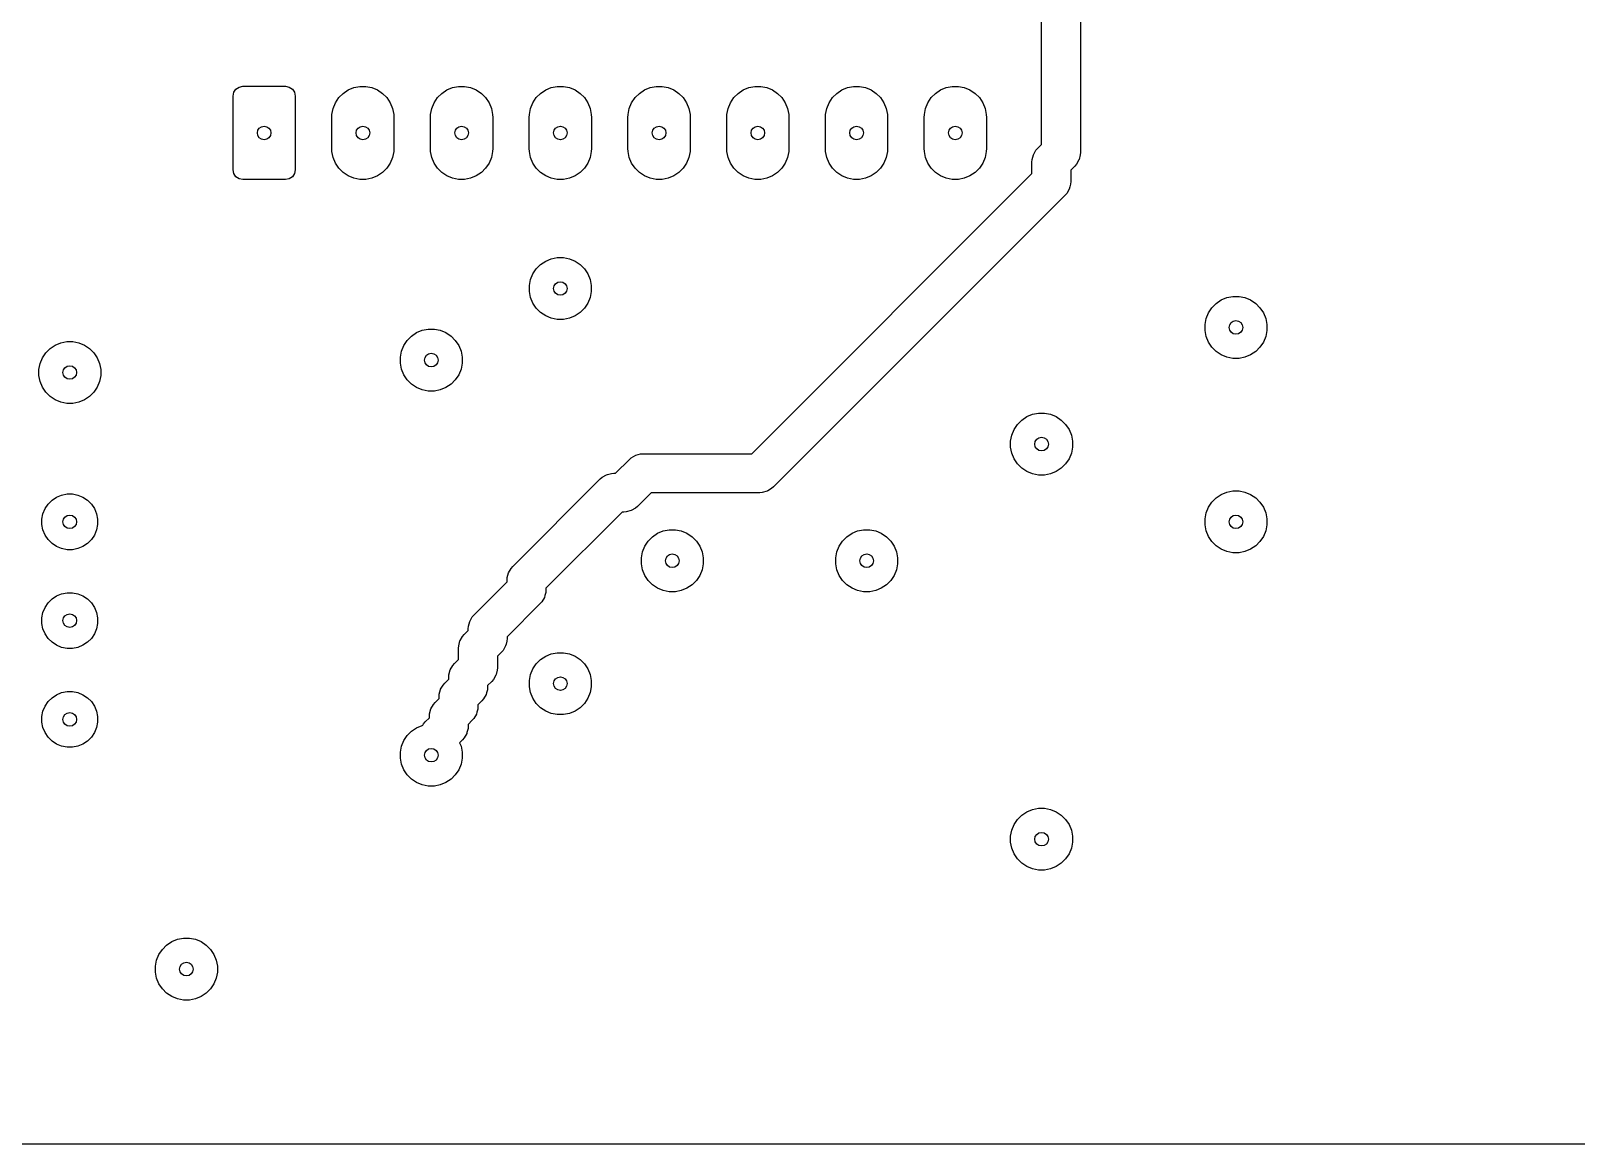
# Model space of a CAD drawing. Header units: millimetres. Extents: x 20 to 168, y -138 to -20.
# Drawn here: x 54 to 93.75, y -138 to -109.38 of the extents above; entities that cross this region are included whole.
import ezdxf

# ---------------------------------------------------------------- set-up
doc = ezdxf.new("R2010")
doc.units = ezdxf.units.MM
doc.layers.add('Edge.Cuts', color=40, linetype='CONTINUOUS', true_color=0xfabd2f)
doc.layers.add('F.Cu', color=52, linetype='CONTINUOUS', true_color=0xb8bb26)

msp = doc.modelspace()

# ---------------------------------------------------------------- linework, layer by layer
at = {"layer": 'Edge.Cuts', "linetype": 'CONTINUOUS'}
msp.add_line((168, -138), (20, -138), dxfattribs=at)
at = {"layer": 'Edge.Cuts'}
for centre in [(60, -112), (62.54, -112), (65.08, -112), (67.62, -112), (70.16, -112), (72.7, -112), (75.24, -112), (77.78, -112), (67.62, -116), (85, -117), (55, -118.16), (64.3, -117.84), (80, -120), (55, -122), (85, -122), (70.5, -123), (75.5, -123), (55, -124.54), (67.62, -126.16), (55, -127.08), (64.3, -128), (80, -130.16), (58, -133.5)]:
    msp.add_circle(centre, 0.175, dxfattribs=at)
at = {"layer": 'F.Cu', "linetype": 'CONTINUOUS'}
for p, q in [((80, -112.292893), (80, -103.957106)), ((81, -103.75), (81, -112.5)), ((59.21903, -110.954329), (59.273223, -110.873223)), ((59.273223, -110.873223), (59.354329, -110.81903)), ((59.354329, -110.81903), (59.45, -110.8)), ((59.45, -110.8), (60.55, -110.8)), ((60.55, -110.8), (60.645671, -110.81903)), ((60.645671, -110.81903), (60.726777, -110.873223)), ((60.726777, -110.873223), (60.78097, -110.954329)), ((62.032485, -110.981592), (62.162883, -110.894463)), ((62.162883, -110.894463), (62.307772, -110.834448)), ((62.307772, -110.834448), (62.461586, -110.803852)), ((62.461586, -110.803852), (62.618414, -110.803852)), ((62.618414, -110.803852), (62.772228, -110.834448)), ((62.772228, -110.834448), (62.917117, -110.894463)), ((62.917117, -110.894463), (63.047515, -110.981592)), ((64.572485, -110.981592), (64.702883, -110.894463)), ((64.702883, -110.894463), (64.847772, -110.834448)), ((64.847772, -110.834448), (65.001586, -110.803852)), ((65.001586, -110.803852), (65.158414, -110.803852)), ((65.158414, -110.803852), (65.312228, -110.834448)), ((65.312228, -110.834448), (65.457117, -110.894463)), ((65.457117, -110.894463), (65.587515, -110.981592)), ((67.112485, -110.981592), (67.242883, -110.894463)), ((67.242883, -110.894463), (67.387772, -110.834448)), ((67.387772, -110.834448), (67.541586, -110.803852)), ((67.541586, -110.803852), (67.698414, -110.803852)), ((67.698414, -110.803852), (67.852228, -110.834448)), ((67.852228, -110.834448), (67.997117, -110.894463)), ((67.997117, -110.894463), (68.127515, -110.981592)), ((69.652485, -110.981592), (69.782883, -110.894463)), ((69.782883, -110.894463), (69.927772, -110.834448)), ((69.927772, -110.834448), (70.081586, -110.803852)), ((70.081586, -110.803852), (70.238414, -110.803852)), ((70.238414, -110.803852), (70.392228, -110.834448)), ((70.392228, -110.834448), (70.537117, -110.894463)), ((70.537117, -110.894463), (70.667515, -110.981592)), ((72.192485, -110.981592), (72.322883, -110.894463)), ((72.322883, -110.894463), (72.467772, -110.834448)), ((72.467772, -110.834448), (72.621586, -110.803852)), ((72.621586, -110.803852), (72.778414, -110.803852)), ((72.778414, -110.803852), (72.932228, -110.834448)), ((72.932228, -110.834448), (73.077117, -110.894463)), ((73.077117, -110.894463), (73.207515, -110.981592)), ((74.732485, -110.981592), (74.862883, -110.894463)), ((74.862883, -110.894463), (75.007772, -110.834448)), ((75.007772, -110.834448), (75.161586, -110.803852)), ((75.161586, -110.803852), (75.318414, -110.803852)), ((75.318414, -110.803852), (75.472228, -110.834448)), ((75.472228, -110.834448), (75.617117, -110.894463)), ((75.617117, -110.894463), (75.747515, -110.981592)), ((77.272485, -110.981592), (77.402883, -110.894463)), ((77.402883, -110.894463), (77.547772, -110.834448)), ((77.547772, -110.834448), (77.701586, -110.803852)), ((77.701586, -110.803852), (77.858414, -110.803852)), ((77.858414, -110.803852), (78.012228, -110.834448)), ((78.012228, -110.834448), (78.157117, -110.894463)), ((78.157117, -110.894463), (78.287515, -110.981592)), ((59.2, -111.05), (59.21903, -110.954329)), ((59.2, -112.95), (59.2, -111.05)), ((60.78097, -110.954329), (60.8, -111.05)), ((60.8, -111.05), (60.8, -112.95)), ((61.774448, -111.367772), (61.834463, -111.222883)), ((61.834463, -111.222883), (61.921592, -111.092485)), ((61.921592, -111.092485), (62.032485, -110.981592)), ((63.047515, -110.981592), (63.158408, -111.092485)), ((63.158408, -111.092485), (63.245537, -111.222883)), ((63.245537, -111.222883), (63.305552, -111.367772)), ((64.314448, -111.367772), (64.374463, -111.222883)), ((64.374463, -111.222883), (64.461592, -111.092485)), ((64.461592, -111.092485), (64.572485, -110.981592)), ((65.587515, -110.981592), (65.698408, -111.092485)), ((65.698408, -111.092485), (65.785537, -111.222883)), ((65.785537, -111.222883), (65.845552, -111.367772)), ((66.854448, -111.367772), (66.914463, -111.222883)), ((66.914463, -111.222883), (67.001592, -111.092485)), ((67.001592, -111.092485), (67.112485, -110.981592)), ((68.127515, -110.981592), (68.238408, -111.092485)), ((68.238408, -111.092485), (68.325537, -111.222883)), ((68.325537, -111.222883), (68.385552, -111.367772)), ((69.394448, -111.367772), (69.454463, -111.222883)), ((69.454463, -111.222883), (69.541592, -111.092485)), ((69.541592, -111.092485), (69.652485, -110.981592)), ((70.667515, -110.981592), (70.778408, -111.092485)), ((70.778408, -111.092485), (70.865537, -111.222883)), ((70.865537, -111.222883), (70.925552, -111.367772)), ((71.934448, -111.367772), (71.994463, -111.222883)), ((71.994463, -111.222883), (72.081592, -111.092485)), ((72.081592, -111.092485), (72.192485, -110.981592)), ((73.207515, -110.981592), (73.318408, -111.092485)), ((73.318408, -111.092485), (73.405537, -111.222883)), ((73.405537, -111.222883), (73.465552, -111.367772)), ((74.474448, -111.367772), (74.534463, -111.222883)), ((74.534463, -111.222883), (74.621592, -111.092485)), ((74.621592, -111.092485), (74.732485, -110.981592)), ((75.747515, -110.981592), (75.858408, -111.092485)), ((75.858408, -111.092485), (75.945537, -111.222883)), ((75.945537, -111.222883), (76.005552, -111.367772)), ((77.014448, -111.367772), (77.074463, -111.222883)), ((77.074463, -111.222883), (77.161592, -111.092485)), ((77.161592, -111.092485), (77.272485, -110.981592)), ((78.287515, -110.981592), (78.398408, -111.092485)), ((78.398408, -111.092485), (78.485537, -111.222883)), ((78.485537, -111.222883), (78.545552, -111.367772)), ((61.74, -111.6), (61.743852, -111.521586)), ((61.74, -112.4), (61.74, -111.6)), ((61.743852, -111.521586), (61.774448, -111.367772)), ((63.305552, -111.367772), (63.336148, -111.521586)), ((63.336148, -111.521586), (63.34, -111.6)), ((63.34, -111.6), (63.34, -112.4)), ((64.28, -111.6), (64.283852, -111.521586)), ((64.28, -112.4), (64.28, -111.6)), ((64.283852, -111.521586), (64.314448, -111.367772)), ((65.845552, -111.367772), (65.876148, -111.521586)), ((65.876148, -111.521586), (65.88, -111.6)), ((65.88, -111.6), (65.88, -112.4)), ((66.82, -111.6), (66.823852, -111.521586)), ((66.82, -112.4), (66.82, -111.6)), ((66.823852, -111.521586), (66.854448, -111.367772)), ((68.385552, -111.367772), (68.416148, -111.521586)), ((68.416148, -111.521586), (68.42, -111.6)), ((68.42, -111.6), (68.42, -112.4)), ((69.36, -111.6), (69.363852, -111.521586)), ((69.36, -112.4), (69.36, -111.6)), ((69.363852, -111.521586), (69.394448, -111.367772)), ((70.925552, -111.367772), (70.956148, -111.521586)), ((70.956148, -111.521586), (70.96, -111.6)), ((70.96, -111.6), (70.96, -112.4)), ((71.9, -111.6), (71.903852, -111.521586)), ((71.9, -112.4), (71.9, -111.6)), ((71.903852, -111.521586), (71.934448, -111.367772)), ((73.465552, -111.367772), (73.496148, -111.521586)), ((73.496148, -111.521586), (73.5, -111.6)), ((73.5, -111.6), (73.5, -112.4)), ((74.44, -111.6), (74.443852, -111.521586)), ((74.44, -112.4), (74.44, -111.6)), ((74.443852, -111.521586), (74.474448, -111.367772)), ((76.005552, -111.367772), (76.036148, -111.521586)), ((76.036148, -111.521586), (76.04, -111.6)), ((76.04, -111.6), (76.04, -112.4)), ((76.98, -111.6), (76.983852, -111.521586)), ((76.98, -112.4), (76.98, -111.6)), ((76.983852, -111.521586), (77.014448, -111.367772)), ((78.545552, -111.367772), (78.576148, -111.521586)), ((78.576148, -111.521586), (78.58, -111.6)), ((78.58, -111.6), (78.58, -112.4)), ((61.743852, -112.478414), (61.74, -112.4)), ((61.774448, -112.632228), (61.743852, -112.478414)), ((63.336148, -112.478414), (63.305552, -112.632228)), ((63.34, -112.4), (63.336148, -112.478414)), ((64.283852, -112.478414), (64.28, -112.4)), ((64.314448, -112.632228), (64.283852, -112.478414)), ((65.876148, -112.478414), (65.845552, -112.632228)), ((65.88, -112.4), (65.876148, -112.478414)), ((66.823852, -112.478414), (66.82, -112.4)), ((66.854448, -112.632228), (66.823852, -112.478414)), ((68.416148, -112.478414), (68.385552, -112.632228)), ((68.42, -112.4), (68.416148, -112.478414)), ((69.363852, -112.478414), (69.36, -112.4)), ((69.394448, -112.632228), (69.363852, -112.478414)), ((70.956148, -112.478414), (70.925552, -112.632228)), ((70.96, -112.4), (70.956148, -112.478414)), ((71.903852, -112.478414), (71.9, -112.4)), ((71.934448, -112.632228), (71.903852, -112.478414)), ((73.496148, -112.478414), (73.465552, -112.632228)), ((73.5, -112.4), (73.496148, -112.478414)), ((74.443852, -112.478414), (74.44, -112.4)), ((74.474448, -112.632228), (74.443852, -112.478414)), ((76.036148, -112.478414), (76.005552, -112.632228)), ((76.04, -112.4), (76.036148, -112.478414)), ((76.983852, -112.478414), (76.98, -112.4)), ((77.014448, -112.632228), (76.983852, -112.478414)), ((78.576148, -112.478414), (78.545552, -112.632228)), ((78.58, -112.4), (78.576148, -112.478414)), ((79.78806, -112.558658), (79.853323, -112.445619)), ((79.853323, -112.445619), (79.853338, -112.445603)), ((79.853338, -112.445603), (79.896447, -112.396447)), ((79.896447, -112.396447), (80, -112.292893)), ((61.834463, -112.777117), (61.774448, -112.632228)), ((61.921592, -112.907515), (61.834463, -112.777117)), ((63.245537, -112.777117), (63.158408, -112.907515)), ((63.305552, -112.632228), (63.245537, -112.777117)), ((64.374463, -112.777117), (64.314448, -112.632228)), ((64.461592, -112.907515), (64.374463, -112.777117)), ((65.785537, -112.777117), (65.698408, -112.907515)), ((65.845552, -112.632228), (65.785537, -112.777117)), ((66.914463, -112.777117), (66.854448, -112.632228)), ((67.001592, -112.907515), (66.914463, -112.777117)), ((68.325537, -112.777117), (68.238408, -112.907515)), ((68.385552, -112.632228), (68.325537, -112.777117)), ((69.454463, -112.777117), (69.394448, -112.632228)), ((69.541592, -112.907515), (69.454463, -112.777117)), ((70.865537, -112.777117), (70.778408, -112.907515)), ((70.925552, -112.632228), (70.865537, -112.777117)), ((71.994463, -112.777117), (71.934448, -112.632228)), ((72.081592, -112.907515), (71.994463, -112.777117)), ((73.405537, -112.777117), (73.318408, -112.907515)), ((73.465552, -112.632228), (73.405537, -112.777117)), ((74.534463, -112.777117), (74.474448, -112.632228)), ((74.621592, -112.907515), (74.534463, -112.777117)), ((75.945537, -112.777117), (75.858408, -112.907515)), ((76.005552, -112.632228), (75.945537, -112.777117)), ((77.074463, -112.777117), (77.014448, -112.632228)), ((77.161592, -112.907515), (77.074463, -112.777117)), ((78.485537, -112.777117), (78.398408, -112.907515)), ((78.545552, -112.632228), (78.485537, -112.777117)), ((79.75, -112.75), (79.754277, -112.684752)), ((79.75, -113.042893), (79.75, -112.75)), ((79.754277, -112.684737), (79.78806, -112.558658)), ((79.754277, -112.684752), (79.754277, -112.684737)), ((80.853553, -112.853554), (80.75, -112.957106)), ((80.896668, -112.804389), (80.853553, -112.853554)), ((80.896677, -112.804381), (80.896668, -112.804389)), ((80.96194, -112.691342), (80.896677, -112.804381)), ((80.96371, -112.684737), (80.96194, -112.691342)), ((80.995723, -112.565263), (80.96371, -112.684737)), ((81, -112.5), (80.995723, -112.565247)), ((80.995723, -112.565247), (80.995723, -112.565263)), ((59.21903, -113.045671), (59.2, -112.95)), ((59.273223, -113.126777), (59.21903, -113.045671)), ((59.354329, -113.18097), (59.273223, -113.126777)), ((59.45, -113.2), (59.354329, -113.18097)), ((60.55, -113.2), (59.45, -113.2)), ((60.645671, -113.18097), (60.55, -113.2)), ((60.726777, -113.126777), (60.645671, -113.18097)), ((60.78097, -113.045671), (60.726777, -113.126777)), ((60.8, -112.95), (60.78097, -113.045671)), ((62.032485, -113.018408), (61.921592, -112.907515)), ((62.162883, -113.105537), (62.032485, -113.018408)), ((62.307772, -113.165552), (62.162883, -113.105537)), ((62.461586, -113.196148), (62.307772, -113.165552)), ((62.618414, -113.196148), (62.461586, -113.196148)), ((62.772228, -113.165552), (62.618414, -113.196148)), ((62.917117, -113.105537), (62.772228, -113.165552)), ((63.047515, -113.018408), (62.917117, -113.105537)), ((63.158408, -112.907515), (63.047515, -113.018408)), ((64.572485, -113.018408), (64.461592, -112.907515)), ((64.702883, -113.105537), (64.572485, -113.018408)), ((64.847772, -113.165552), (64.702883, -113.105537)), ((65.001586, -113.196148), (64.847772, -113.165552)), ((65.158414, -113.196148), (65.001586, -113.196148)), ((65.312228, -113.165552), (65.158414, -113.196148)), ((65.457117, -113.105537), (65.312228, -113.165552)), ((65.587515, -113.018408), (65.457117, -113.105537)), ((65.698408, -112.907515), (65.587515, -113.018408)), ((67.112485, -113.018408), (67.001592, -112.907515)), ((67.242883, -113.105537), (67.112485, -113.018408)), ((67.387772, -113.165552), (67.242883, -113.105537)), ((67.541586, -113.196148), (67.387772, -113.165552)), ((67.698414, -113.196148), (67.541586, -113.196148)), ((67.852228, -113.165552), (67.698414, -113.196148)), ((67.997117, -113.105537), (67.852228, -113.165552)), ((68.127515, -113.018408), (67.997117, -113.105537)), ((68.238408, -112.907515), (68.127515, -113.018408)), ((69.652485, -113.018408), (69.541592, -112.907515)), ((69.782883, -113.105537), (69.652485, -113.018408)), ((69.927772, -113.165552), (69.782883, -113.105537)), ((70.081586, -113.196148), (69.927772, -113.165552)), ((70.238414, -113.196148), (70.081586, -113.196148)), ((70.392228, -113.165552), (70.238414, -113.196148)), ((70.537117, -113.105537), (70.392228, -113.165552)), ((70.667515, -113.018408), (70.537117, -113.105537)), ((70.778408, -112.907515), (70.667515, -113.018408)), ((72.192485, -113.018408), (72.081592, -112.907515)), ((72.322883, -113.105537), (72.192485, -113.018408)), ((72.467772, -113.165552), (72.322883, -113.105537)), ((72.621586, -113.196148), (72.467772, -113.165552)), ((72.542894, -120.25), (79.75, -113.042893)), ((72.778414, -113.196148), (72.621586, -113.196148)), ((72.932228, -113.165552), (72.778414, -113.196148)), ((73.077117, -113.105537), (72.932228, -113.165552)), ((73.207515, -113.018408), (73.077117, -113.105537)), ((73.318408, -112.907515), (73.207515, -113.018408)), ((74.732485, -113.018408), (74.621592, -112.907515)), ((74.862883, -113.105537), (74.732485, -113.018408)), ((75.007772, -113.165552), (74.862883, -113.105537)), ((75.161586, -113.196148), (75.007772, -113.165552)), ((75.318414, -113.196148), (75.161586, -113.196148)), ((75.472228, -113.165552), (75.318414, -113.196148)), ((75.617117, -113.105537), (75.472228, -113.165552)), ((75.747515, -113.018408), (75.617117, -113.105537)), ((75.858408, -112.907515), (75.747515, -113.018408)), ((77.272485, -113.018408), (77.161592, -112.907515)), ((77.402883, -113.105537), (77.272485, -113.018408)), ((77.547772, -113.165552), (77.402883, -113.105537)), ((77.701586, -113.196148), (77.547772, -113.165552)), ((77.858414, -113.196148), (77.701586, -113.196148)), ((78.012228, -113.165552), (77.858414, -113.196148)), ((78.157117, -113.105537), (78.012228, -113.165552)), ((78.287515, -113.018408), (78.157117, -113.105537)), ((78.398408, -112.907515), (78.287515, -113.018408)), ((80.75, -113.25), (80.745723, -113.315247)), ((80.75, -112.957106), (80.75, -113.25)), ((80.603554, -113.603553), (73.103553, -121.103553)), ((80.646661, -113.554396), (80.603554, -113.603553)), ((80.646677, -113.554381), (80.646661, -113.554396)), ((80.71194, -113.441342), (80.646677, -113.554381)), ((80.72795, -113.381592), (80.71194, -113.441342)), ((80.745723, -113.315263), (80.72795, -113.381592)), ((80.745723, -113.315247), (80.745723, -113.315263)), ((67.242883, -115.294463), (67.387772, -115.234448)), ((67.387772, -115.234448), (67.541586, -115.203852)), ((67.541586, -115.203852), (67.698414, -115.203852)), ((67.698414, -115.203852), (67.852228, -115.234448)), ((67.852228, -115.234448), (67.997117, -115.294463)), ((66.854448, -115.767772), (66.914463, -115.622883)), ((66.914463, -115.622883), (67.001592, -115.492485)), ((67.001592, -115.492485), (67.112485, -115.381592)), ((67.112485, -115.381592), (67.242883, -115.294463)), ((67.997117, -115.294463), (68.127515, -115.381592)), ((68.127515, -115.381592), (68.238408, -115.492485)), ((68.238408, -115.492485), (68.325537, -115.622883)), ((68.325537, -115.622883), (68.385552, -115.767772)), ((66.823852, -115.921586), (66.854448, -115.767772)), ((66.823852, -116.078414), (66.823852, -115.921586)), ((68.385552, -115.767772), (68.416148, -115.921586)), ((68.416148, -115.921586), (68.416148, -116.078414)), ((66.854448, -116.232228), (66.823852, -116.078414)), ((66.914463, -116.377117), (66.854448, -116.232228)), ((67.001592, -116.507515), (66.914463, -116.377117)), ((68.325537, -116.377117), (68.238408, -116.507515)), ((68.385552, -116.232228), (68.325537, -116.377117)), ((68.416148, -116.078414), (68.385552, -116.232228)), ((84.381592, -116.492485), (84.492485, -116.381592)), ((84.492485, -116.381592), (84.622883, -116.294463)), ((84.622883, -116.294463), (84.767772, -116.234448)), ((84.767772, -116.234448), (84.921586, -116.203852)), ((84.921586, -116.203852), (85.078414, -116.203852)), ((85.078414, -116.203852), (85.232228, -116.234448)), ((85.232228, -116.234448), (85.377117, -116.294463)), ((85.377117, -116.294463), (85.507515, -116.381592)), ((85.507515, -116.381592), (85.618408, -116.492485)), ((67.112485, -116.618408), (67.001592, -116.507515)), ((67.242883, -116.705537), (67.112485, -116.618408)), ((67.387772, -116.765552), (67.242883, -116.705537)), ((67.541586, -116.796148), (67.387772, -116.765552)), ((67.698414, -116.796148), (67.541586, -116.796148)), ((67.852228, -116.765552), (67.698414, -116.796148)), ((67.997117, -116.705537), (67.852228, -116.765552)), ((68.127515, -116.618408), (67.997117, -116.705537)), ((68.238408, -116.507515), (68.127515, -116.618408)), ((84.203852, -116.921586), (84.234448, -116.767772)), ((84.234448, -116.767772), (84.294463, -116.622883)), ((84.294463, -116.622883), (84.381592, -116.492485)), ((85.618408, -116.492485), (85.705537, -116.622883)), ((85.705537, -116.622883), (85.765552, -116.767772)), ((85.765552, -116.767772), (85.796148, -116.921586)), ((63.681592, -117.332485), (63.792485, -117.221592)), ((63.792485, -117.221592), (63.922883, -117.134463)), ((63.922883, -117.134463), (64.067772, -117.074448)), ((64.067772, -117.074448), (64.221586, -117.043852)), ((64.221586, -117.043852), (64.378414, -117.043852)), ((64.378414, -117.043852), (64.532228, -117.074448)), ((64.532228, -117.074448), (64.677117, -117.134463)), ((64.677117, -117.134463), (64.807515, -117.221592)), ((64.807515, -117.221592), (64.918408, -117.332485)), ((84.203852, -117.078414), (84.203852, -116.921586)), ((84.234448, -117.232228), (84.203852, -117.078414)), ((84.294463, -117.377117), (84.234448, -117.232228)), ((85.765552, -117.232228), (85.705537, -117.377117)), ((85.796148, -117.078414), (85.765552, -117.232228)), ((85.796148, -116.921586), (85.796148, -117.078414)), ((54.294463, -117.782883), (54.381592, -117.652485)), ((54.381592, -117.652485), (54.492485, -117.541592)), ((54.492485, -117.541592), (54.622883, -117.454463)), ((54.622883, -117.454463), (54.767772, -117.394448)), ((54.767772, -117.394448), (54.921586, -117.363852)), ((54.921586, -117.363852), (55.078414, -117.363852)), ((55.078414, -117.363852), (55.232228, -117.394448)), ((55.232228, -117.394448), (55.377117, -117.454463)), ((55.377117, -117.454463), (55.507515, -117.541592)), ((55.507515, -117.541592), (55.618408, -117.652485)), ((55.618408, -117.652485), (55.705537, -117.782883)), ((63.503852, -117.761586), (63.534448, -117.607772)), ((63.534448, -117.607772), (63.594463, -117.462883)), ((63.594463, -117.462883), (63.681592, -117.332485)), ((64.918408, -117.332485), (65.005537, -117.462883)), ((65.005537, -117.462883), (65.065552, -117.607772)), ((65.065552, -117.607772), (65.096148, -117.761586)), ((84.381592, -117.507515), (84.294463, -117.377117)), ((84.492485, -117.618408), (84.381592, -117.507515)), ((84.622883, -117.705537), (84.492485, -117.618408)), ((85.507515, -117.618408), (85.377117, -117.705537)), ((85.618408, -117.507515), (85.507515, -117.618408)), ((85.705537, -117.377117), (85.618408, -117.507515)), ((54.203852, -118.081586), (54.234448, -117.927772)), ((54.234448, -117.927772), (54.294463, -117.782883)), ((55.705537, -117.782883), (55.765552, -117.927772)), ((55.765552, -117.927772), (55.796148, -118.081586)), ((63.503852, -117.918414), (63.503852, -117.761586)), ((63.534448, -118.072228), (63.503852, -117.918414)), ((65.096148, -117.918414), (65.065552, -118.072228)), ((65.096148, -117.761586), (65.096148, -117.918414)), ((84.767772, -117.765552), (84.622883, -117.705537)), ((84.921586, -117.796148), (84.767772, -117.765552)), ((85.078414, -117.796148), (84.921586, -117.796148)), ((85.232228, -117.765552), (85.078414, -117.796148)), ((85.377117, -117.705537), (85.232228, -117.765552)), ((54.203852, -118.238414), (54.203852, -118.081586)), ((54.234448, -118.392228), (54.203852, -118.238414)), ((54.294463, -118.537117), (54.234448, -118.392228)), ((55.765552, -118.392228), (55.705537, -118.537117)), ((55.796148, -118.238414), (55.765552, -118.392228)), ((55.796148, -118.081586), (55.796148, -118.238414)), ((63.594463, -118.217117), (63.534448, -118.072228)), ((63.681592, -118.347515), (63.594463, -118.217117)), ((63.792485, -118.458408), (63.681592, -118.347515)), ((64.918408, -118.347515), (64.807515, -118.458408)), ((65.005537, -118.217117), (64.918408, -118.347515)), ((65.065552, -118.072228), (65.005537, -118.217117)), ((54.381592, -118.667515), (54.294463, -118.537117)), ((54.492485, -118.778408), (54.381592, -118.667515)), ((54.622883, -118.865537), (54.492485, -118.778408)), ((55.507515, -118.778408), (55.377117, -118.865537)), ((55.618408, -118.667515), (55.507515, -118.778408)), ((55.705537, -118.537117), (55.618408, -118.667515)), ((63.922883, -118.545537), (63.792485, -118.458408)), ((64.067772, -118.605552), (63.922883, -118.545537)), ((64.221586, -118.636148), (64.067772, -118.605552)), ((64.378414, -118.636148), (64.221586, -118.636148)), ((64.532228, -118.605552), (64.378414, -118.636148)), ((64.677117, -118.545537), (64.532228, -118.605552)), ((64.807515, -118.458408), (64.677117, -118.545537)), ((54.767772, -118.925552), (54.622883, -118.865537)), ((54.921586, -118.956148), (54.767772, -118.925552)), ((55.078414, -118.956148), (54.921586, -118.956148)), ((55.232228, -118.925552), (55.078414, -118.956148)), ((55.377117, -118.865537), (55.232228, -118.925552)), ((79.622883, -119.294463), (79.767772, -119.234448)), ((79.767772, -119.234448), (79.921586, -119.203852)), ((79.921586, -119.203852), (80.078414, -119.203852)), ((80.078414, -119.203852), (80.232228, -119.234448)), ((80.232228, -119.234448), (80.377117, -119.294463)), ((79.234448, -119.767772), (79.294463, -119.622883)), ((79.294463, -119.622883), (79.381592, -119.492485)), ((79.381592, -119.492485), (79.492485, -119.381592)), ((79.492485, -119.381592), (79.622883, -119.294463)), ((80.377117, -119.294463), (80.507515, -119.381592)), ((80.507515, -119.381592), (80.618408, -119.492485)), ((80.618408, -119.492485), (80.705537, -119.622883)), ((80.705537, -119.622883), (80.765552, -119.767772)), ((79.203852, -119.921586), (79.234448, -119.767772)), ((79.203852, -120.078414), (79.203852, -119.921586)), ((80.765552, -119.767772), (80.796148, -119.921586)), ((80.796148, -119.921586), (80.796148, -120.078414)), ((69.042894, -120.75), (69.396447, -120.396446)), ((69.396447, -120.396446), (69.445603, -120.353338)), ((69.445603, -120.353338), (69.445619, -120.353323)), ((69.445619, -120.353323), (69.558658, -120.28806)), ((69.558658, -120.28806), (69.684737, -120.254277)), ((69.684737, -120.254277), (69.684752, -120.254277)), ((69.684752, -120.254277), (69.75, -120.25)), ((69.75, -120.25), (72.542894, -120.25)), ((79.234448, -120.232228), (79.203852, -120.078414)), ((79.294463, -120.377117), (79.234448, -120.232228)), ((79.381592, -120.507515), (79.294463, -120.377117)), ((80.705537, -120.377117), (80.618408, -120.507515)), ((80.765552, -120.232228), (80.705537, -120.377117)), ((80.796148, -120.078414), (80.765552, -120.232228)), ((68.695619, -120.853323), (68.808658, -120.78806)), ((68.808658, -120.78806), (68.835301, -120.78092)), ((68.835301, -120.78092), (68.934737, -120.754277)), ((68.934737, -120.754277), (68.934752, -120.754277)), ((68.934752, -120.754277), (69, -120.75)), ((69, -120.75), (69.042894, -120.75)), ((79.492485, -120.618408), (79.381592, -120.507515)), ((79.622883, -120.705537), (79.492485, -120.618408)), ((79.767772, -120.765552), (79.622883, -120.705537)), ((79.921586, -120.796148), (79.767772, -120.765552)), ((80.078414, -120.796148), (79.921586, -120.796148)), ((80.232228, -120.765552), (80.078414, -120.796148)), ((80.377117, -120.705537), (80.232228, -120.765552)), ((80.507515, -120.618408), (80.377117, -120.705537)), ((80.618408, -120.507515), (80.507515, -120.618408)), ((66.396447, -123.146447), (68.646447, -120.896446)), ((68.646447, -120.896446), (68.695611, -120.85333)), ((68.695611, -120.85333), (68.695619, -120.853323)), ((72.941342, -121.21194), (72.815263, -121.245723)), ((72.955351, -121.203852), (72.941342, -121.21194)), ((73.054381, -121.146677), (72.955351, -121.203852)), ((73.054396, -121.146661), (73.054381, -121.146677)), ((73.103553, -121.103553), (73.054396, -121.146661)), ((84.622883, -121.294463), (84.767772, -121.234448)), ((84.767772, -121.234448), (84.921586, -121.203852)), ((84.921586, -121.203852), (85.078414, -121.203852)), ((85.078414, -121.203852), (85.232228, -121.234448)), ((85.232228, -121.234448), (85.377117, -121.294463)), ((54.365017, -121.660594), (54.443432, -121.543237)), ((54.443432, -121.543237), (54.543237, -121.443432)), ((54.543237, -121.443432), (54.660594, -121.365017)), ((54.660594, -121.365017), (54.790995, -121.311003)), ((54.790995, -121.311003), (54.929428, -121.283467)), ((54.929428, -121.283467), (55.070572, -121.283467)), ((55.070572, -121.283467), (55.209005, -121.311003)), ((55.209005, -121.311003), (55.339406, -121.365017)), ((55.339406, -121.365017), (55.456763, -121.443432)), ((55.456763, -121.443432), (55.556568, -121.543237)), ((55.556568, -121.543237), (55.634983, -121.660594)), ((69.603553, -121.603553), (69.554396, -121.646661)), ((69.957107, -121.25), (69.603553, -121.603553)), ((72.75, -121.25), (69.957107, -121.25)), ((72.815248, -121.245723), (72.75, -121.25)), ((72.815263, -121.245723), (72.815248, -121.245723)), ((84.234448, -121.767772), (84.294463, -121.622883)), ((84.294463, -121.622883), (84.381592, -121.492485)), ((84.381592, -121.492485), (84.492485, -121.381592)), ((84.492485, -121.381592), (84.622883, -121.294463)), ((85.377117, -121.294463), (85.507515, -121.381592)), ((85.507515, -121.381592), (85.618408, -121.492485)), ((85.618408, -121.492485), (85.705537, -121.622883)), ((85.705537, -121.622883), (85.765552, -121.767772)), ((54.283467, -121.929428), (54.311003, -121.790995)), ((54.283467, -122.070572), (54.283467, -121.929428)), ((54.311003, -121.790995), (54.365017, -121.660594)), ((55.634983, -121.660594), (55.688997, -121.790995)), ((55.688997, -121.790995), (55.716533, -121.929428)), ((55.716533, -121.929428), (55.716533, -122.070572)), ((69.207107, -121.75), (67.25, -123.707106)), ((69.25, -121.75), (69.207107, -121.75)), ((69.315248, -121.745723), (69.25, -121.75)), ((69.315263, -121.745723), (69.315248, -121.745723)), ((69.441342, -121.71194), (69.315263, -121.745723)), ((69.554381, -121.646677), (69.441342, -121.71194)), ((69.554396, -121.646661), (69.554381, -121.646677)), ((84.203852, -121.921586), (84.234448, -121.767772)), ((84.203852, -122.078414), (84.203852, -121.921586)), ((85.765552, -121.767772), (85.796148, -121.921586)), ((85.796148, -121.921586), (85.796148, -122.078414)), ((54.311003, -122.209005), (54.283467, -122.070572)), ((54.365017, -122.339406), (54.311003, -122.209005)), ((54.443432, -122.456763), (54.365017, -122.339406)), ((55.634983, -122.339406), (55.556568, -122.456763)), ((55.688997, -122.209005), (55.634983, -122.339406)), ((55.716533, -122.070572), (55.688997, -122.209005)), ((69.881592, -122.492485), (69.992485, -122.381592)), ((69.992485, -122.381592), (70.122883, -122.294463)), ((70.122883, -122.294463), (70.267772, -122.234448)), ((70.267772, -122.234448), (70.421586, -122.203852)), ((70.421586, -122.203852), (70.578414, -122.203852)), ((70.578414, -122.203852), (70.732228, -122.234448)), ((70.732228, -122.234448), (70.877117, -122.294463)), ((70.877117, -122.294463), (71.007515, -122.381592)), ((71.007515, -122.381592), (71.118408, -122.492485)), ((74.881592, -122.492485), (74.992485, -122.381592)), ((74.992485, -122.381592), (75.122883, -122.294463)), ((75.122883, -122.294463), (75.267772, -122.234448)), ((75.267772, -122.234448), (75.421586, -122.203852)), ((75.421586, -122.203852), (75.578414, -122.203852)), ((75.578414, -122.203852), (75.732228, -122.234448)), ((75.732228, -122.234448), (75.877117, -122.294463)), ((75.877117, -122.294463), (76.007515, -122.381592)), ((76.007515, -122.381592), (76.118408, -122.492485)), ((84.234448, -122.232228), (84.203852, -122.078414)), ((84.294463, -122.377117), (84.234448, -122.232228)), ((84.381592, -122.507515), (84.294463, -122.377117)), ((85.705537, -122.377117), (85.618408, -122.507515)), ((85.765552, -122.232228), (85.705537, -122.377117)), ((85.796148, -122.078414), (85.765552, -122.232228)), ((54.543237, -122.556568), (54.443432, -122.456763)), ((54.660594, -122.634983), (54.543237, -122.556568)), ((54.790995, -122.688997), (54.660594, -122.634983)), ((54.929428, -122.716533), (54.790995, -122.688997)), ((55.070572, -122.716533), (54.929428, -122.716533)), ((55.209005, -122.688997), (55.070572, -122.716533)), ((55.339406, -122.634983), (55.209005, -122.688997)), ((55.456763, -122.556568), (55.339406, -122.634983)), ((55.556568, -122.456763), (55.456763, -122.556568)), ((69.703852, -122.921586), (69.734448, -122.767772)), ((69.734448, -122.767772), (69.794463, -122.622883)), ((69.794463, -122.622883), (69.881592, -122.492485)), ((71.118408, -122.492485), (71.205537, -122.622883)), ((71.205537, -122.622883), (71.265552, -122.767772)), ((71.265552, -122.767772), (71.296148, -122.921586)), ((74.703852, -122.921586), (74.734448, -122.767772)), ((74.734448, -122.767772), (74.794463, -122.622883)), ((74.794463, -122.622883), (74.881592, -122.492485)), ((76.118408, -122.492485), (76.205537, -122.622883)), ((76.205537, -122.622883), (76.265552, -122.767772)), ((76.265552, -122.767772), (76.296148, -122.921586)), ((84.492485, -122.618408), (84.381592, -122.507515)), ((84.622883, -122.705537), (84.492485, -122.618408)), ((84.767772, -122.765552), (84.622883, -122.705537)), ((84.921586, -122.796148), (84.767772, -122.765552)), ((85.078414, -122.796148), (84.921586, -122.796148)), ((85.232228, -122.765552), (85.078414, -122.796148)), ((85.377117, -122.705537), (85.232228, -122.765552)), ((85.507515, -122.618408), (85.377117, -122.705537)), ((85.618408, -122.507515), (85.507515, -122.618408)), ((66.28806, -123.308658), (66.353323, -123.195619)), ((66.353323, -123.195619), (66.353338, -123.195603)), ((66.353338, -123.195603), (66.396447, -123.146447)), ((69.703852, -123.078414), (69.703852, -122.921586)), ((69.734448, -123.232228), (69.703852, -123.078414)), ((71.296148, -123.078414), (71.265552, -123.232228)), ((71.296148, -122.921586), (71.296148, -123.078414)), ((74.703852, -123.078414), (74.703852, -122.921586)), ((74.734448, -123.232228), (74.703852, -123.078414)), ((76.296148, -123.078414), (76.265552, -123.232228)), ((76.296148, -122.921586), (76.296148, -123.078414)), ((65.396447, -124.396447), (66.25, -123.542893)), ((66.25, -123.5), (66.254277, -123.434752)), ((66.25, -123.542893), (66.25, -123.5)), ((66.254277, -123.434737), (66.28806, -123.308658)), ((66.254277, -123.434752), (66.254277, -123.434737)), ((69.794463, -123.377117), (69.734448, -123.232228)), ((69.881592, -123.507515), (69.794463, -123.377117)), ((69.992485, -123.618408), (69.881592, -123.507515)), ((70.122883, -123.705537), (69.992485, -123.618408)), ((71.007515, -123.618408), (70.877117, -123.705537)), ((71.118408, -123.507515), (71.007515, -123.618408)), ((71.205537, -123.377117), (71.118408, -123.507515)), ((71.265552, -123.232228), (71.205537, -123.377117)), ((74.794463, -123.377117), (74.734448, -123.232228)), ((74.881592, -123.507515), (74.794463, -123.377117)), ((74.992485, -123.618408), (74.881592, -123.507515)), ((75.122883, -123.705537), (74.992485, -123.618408)), ((76.007515, -123.618408), (75.877117, -123.705537)), ((76.118408, -123.507515), (76.007515, -123.618408)), ((76.205537, -123.377117), (76.118408, -123.507515)), ((76.265552, -123.232228), (76.205537, -123.377117)), ((54.443432, -124.083237), (54.543237, -123.983432)), ((54.543237, -123.983432), (54.660594, -123.905017)), ((54.660594, -123.905017), (54.790995, -123.851003)), ((54.790995, -123.851003), (54.929428, -123.823467)), ((54.929428, -123.823467), (55.070572, -123.823467)), ((55.070572, -123.823467), (55.209005, -123.851003)), ((55.209005, -123.851003), (55.339406, -123.905017)), ((55.339406, -123.905017), (55.456763, -123.983432)), ((55.456763, -123.983432), (55.556568, -124.083237)), ((67.21194, -123.941342), (67.146677, -124.054381)), ((67.223908, -123.896676), (67.21194, -123.941342)), ((67.245723, -123.815263), (67.223908, -123.896676)), ((67.25, -123.75), (67.245723, -123.815247)), ((67.245723, -123.815247), (67.245723, -123.815263)), ((67.25, -123.707106), (67.25, -123.75)), ((70.267772, -123.765552), (70.122883, -123.705537)), ((70.421586, -123.796148), (70.267772, -123.765552)), ((70.578414, -123.796148), (70.421586, -123.796148)), ((70.732228, -123.765552), (70.578414, -123.796148)), ((70.877117, -123.705537), (70.732228, -123.765552)), ((75.267772, -123.765552), (75.122883, -123.705537)), ((75.421586, -123.796148), (75.267772, -123.765552)), ((75.578414, -123.796148), (75.421586, -123.796148)), ((75.732228, -123.765552), (75.578414, -123.796148)), ((75.877117, -123.705537), (75.732228, -123.765552)), ((54.283467, -124.469428), (54.311003, -124.330995)), ((54.311003, -124.330995), (54.365017, -124.200594)), ((54.365017, -124.200594), (54.443432, -124.083237)), ((55.556568, -124.083237), (55.634983, -124.200594)), ((55.634983, -124.200594), (55.688997, -124.330995)), ((55.688997, -124.330995), (55.716533, -124.469428)), ((65.353338, -124.445603), (65.396447, -124.396447)), ((67.103554, -124.103553), (66.25, -124.957106)), ((67.146669, -124.054388), (67.103554, -124.103553)), ((67.146677, -124.054381), (67.146669, -124.054388)), ((54.283467, -124.610572), (54.283467, -124.469428)), ((54.311003, -124.749005), (54.283467, -124.610572)), ((54.365017, -124.879406), (54.311003, -124.749005)), ((55.688997, -124.749005), (55.634983, -124.879406)), ((55.716533, -124.610572), (55.688997, -124.749005)), ((55.716533, -124.469428), (55.716533, -124.610572)), ((65.146447, -124.896447), (65.25, -124.792893)), ((65.25, -124.75), (65.254277, -124.684752)), ((65.25, -124.792893), (65.25, -124.75)), ((65.254277, -124.684737), (65.28806, -124.558658)), ((65.254277, -124.684752), (65.254277, -124.684737)), ((65.28806, -124.558658), (65.353323, -124.445619)), ((65.353323, -124.445619), (65.353338, -124.445603)), ((54.443432, -124.996763), (54.365017, -124.879406)), ((54.543237, -125.096568), (54.443432, -124.996763)), ((54.660594, -125.174983), (54.543237, -125.096568)), ((54.790995, -125.228997), (54.660594, -125.174983)), ((55.339406, -125.174983), (55.209005, -125.228997)), ((55.456763, -125.096568), (55.339406, -125.174983)), ((55.556568, -124.996763), (55.456763, -125.096568)), ((55.634983, -124.879406), (55.556568, -124.996763)), ((65, -125.25), (65.004277, -125.184752)), ((65.004277, -125.184737), (65.03806, -125.058658)), ((65.004277, -125.184752), (65.004277, -125.184737)), ((65.03806, -125.058658), (65.04053, -125.05438)), ((65.04053, -125.05438), (65.103323, -124.945619)), ((65.103323, -124.945619), (65.103338, -124.945603)), ((65.103338, -124.945603), (65.146447, -124.896447)), ((66.21194, -125.191342), (66.146677, -125.304381)), ((66.223908, -125.146676), (66.21194, -125.191342)), ((66.245723, -125.065263), (66.223908, -125.146676)), ((66.25, -125), (66.245723, -125.065247)), ((66.245723, -125.065247), (66.245723, -125.065263)), ((66.25, -124.957106), (66.25, -125)), ((54.929428, -125.256533), (54.790995, -125.228997)), ((55.070572, -125.256533), (54.929428, -125.256533)), ((55.209005, -125.228997), (55.070572, -125.256533)), ((64.896447, -125.646447), (65, -125.542893)), ((65, -125.542893), (65, -125.25)), ((66.103553, -125.353554), (66, -125.457106)), ((66, -125.457106), (66, -125.75)), ((66.146668, -125.304389), (66.103553, -125.353554)), ((66.146677, -125.304381), (66.146668, -125.304389)), ((67.001592, -125.652485), (67.112485, -125.541592)), ((67.112485, -125.541592), (67.242883, -125.454463)), ((67.242883, -125.454463), (67.387772, -125.394448)), ((67.387772, -125.394448), (67.541586, -125.363852)), ((67.541586, -125.363852), (67.698414, -125.363852)), ((67.698414, -125.363852), (67.852228, -125.394448)), ((67.852228, -125.394448), (67.997117, -125.454463)), ((67.997117, -125.454463), (68.127515, -125.541592)), ((68.127515, -125.541592), (68.238408, -125.652485)), ((64.75, -126), (64.754277, -125.934752)), ((64.75, -126.042893), (64.75, -126)), ((64.754277, -125.934737), (64.78806, -125.808658)), ((64.754277, -125.934752), (64.754277, -125.934737)), ((64.78806, -125.808658), (64.853323, -125.695619)), ((64.853323, -125.695619), (64.853338, -125.695603)), ((64.853338, -125.695603), (64.896447, -125.646447)), ((65.96194, -125.941342), (65.896677, -126.054381)), ((65.965576, -125.927772), (65.96194, -125.941342)), ((65.995723, -125.815263), (65.965576, -125.927772)), ((66, -125.75), (65.995723, -125.815247)), ((65.995723, -125.815247), (65.995723, -125.815263)), ((66.823852, -126.081586), (66.854448, -125.927772)), ((66.854448, -125.927772), (66.914463, -125.782883)), ((66.914463, -125.782883), (67.001592, -125.652485)), ((68.238408, -125.652485), (68.325537, -125.782883)), ((68.325537, -125.782883), (68.385552, -125.927772)), ((68.385552, -125.927772), (68.416148, -126.081586)), ((54.660594, -126.445017), (54.790995, -126.391003)), ((54.790995, -126.391003), (54.929428, -126.363467)), ((54.929428, -126.363467), (55.070572, -126.363467)), ((55.070572, -126.363467), (55.209005, -126.391003)), ((55.209005, -126.391003), (55.339406, -126.445017)), ((64.504277, -126.434737), (64.53806, -126.308658)), ((64.53806, -126.308658), (64.54053, -126.30438)), ((64.54053, -126.30438), (64.603323, -126.195619)), ((64.603323, -126.195619), (64.603338, -126.195603)), ((64.603338, -126.195603), (64.646447, -126.146447)), ((64.646447, -126.146447), (64.75, -126.042893)), ((65.723908, -126.396676), (65.71194, -126.441342)), ((65.745723, -126.315263), (65.723908, -126.396676)), ((65.75, -126.25), (65.745723, -126.315247)), ((65.745723, -126.315247), (65.745723, -126.315263)), ((65.853553, -126.103554), (65.75, -126.207106)), ((65.75, -126.207106), (65.75, -126.25)), ((65.896668, -126.054389), (65.853553, -126.103554)), ((65.896677, -126.054381), (65.896668, -126.054389)), ((66.823852, -126.238414), (66.823852, -126.081586)), ((66.854448, -126.392228), (66.823852, -126.238414)), ((66.914463, -126.537117), (66.854448, -126.392228)), ((68.385552, -126.392228), (68.325537, -126.537117)), ((68.416148, -126.238414), (68.385552, -126.392228)), ((68.416148, -126.081586), (68.416148, -126.238414)), ((54.311003, -126.870995), (54.365017, -126.740594)), ((54.365017, -126.740594), (54.443432, -126.623237)), ((54.443432, -126.623237), (54.543237, -126.523432)), ((54.543237, -126.523432), (54.660594, -126.445017)), ((55.339406, -126.445017), (55.456763, -126.523432)), ((55.456763, -126.523432), (55.556568, -126.623237)), ((55.556568, -126.623237), (55.634983, -126.740594)), ((55.634983, -126.740594), (55.688997, -126.870995)), ((64.29053, -126.80438), (64.353323, -126.695619)), ((64.353323, -126.695619), (64.353338, -126.695603)), ((64.353338, -126.695603), (64.396447, -126.646447)), ((64.396447, -126.646447), (64.5, -126.542893)), ((64.5, -126.5), (64.504277, -126.434752)), ((64.5, -126.542893), (64.5, -126.5)), ((64.504277, -126.434752), (64.504277, -126.434737)), ((65.5, -126.75), (65.495723, -126.815247)), ((65.603553, -126.603554), (65.5, -126.707106)), ((65.5, -126.707106), (65.5, -126.75)), ((65.646668, -126.554389), (65.603553, -126.603554)), ((65.646677, -126.554381), (65.646668, -126.554389)), ((65.71194, -126.441342), (65.646677, -126.554381)), ((67.001592, -126.667515), (66.914463, -126.537117)), ((67.112485, -126.778408), (67.001592, -126.667515)), ((67.242883, -126.865537), (67.112485, -126.778408)), ((68.127515, -126.778408), (67.997117, -126.865537)), ((68.238408, -126.667515), (68.127515, -126.778408)), ((68.325537, -126.537117), (68.238408, -126.667515)), ((54.283467, -127.009428), (54.311003, -126.870995)), ((54.283467, -127.150572), (54.283467, -127.009428)), ((54.311003, -127.289005), (54.283467, -127.150572)), ((55.688997, -126.870995), (55.716533, -127.009428)), ((55.716533, -127.150572), (55.688997, -127.289005)), ((55.716533, -127.009428), (55.716533, -127.150572)), ((64.082609, -127.231496), (64.103323, -127.195619)), ((64.103323, -127.195619), (64.103338, -127.195603)), ((64.103338, -127.195603), (64.146447, -127.146447)), ((64.146447, -127.146447), (64.25, -127.042893)), ((64.25, -127), (64.254277, -126.934752)), ((64.25, -127.042893), (64.25, -127)), ((64.254277, -126.934737), (64.28806, -126.808658)), ((64.254277, -126.934752), (64.254277, -126.934737)), ((64.28806, -126.808658), (64.29053, -126.80438)), ((65.353553, -127.103554), (65.25, -127.207106)), ((65.396668, -127.054389), (65.353553, -127.103554)), ((65.396677, -127.054381), (65.396668, -127.054389)), ((65.46194, -126.941342), (65.396677, -127.054381)), ((65.473908, -126.896676), (65.46194, -126.941342)), ((65.495723, -126.815263), (65.473908, -126.896676)), ((65.495723, -126.815247), (65.495723, -126.815263)), ((67.387772, -126.925552), (67.242883, -126.865537)), ((67.541586, -126.956148), (67.387772, -126.925552)), ((67.698414, -126.956148), (67.541586, -126.956148)), ((67.852228, -126.925552), (67.698414, -126.956148)), ((67.997117, -126.865537), (67.852228, -126.925552)), ((54.365017, -127.419406), (54.311003, -127.289005)), ((54.443432, -127.536763), (54.365017, -127.419406)), ((54.543237, -127.636568), (54.443432, -127.536763)), ((55.556568, -127.536763), (55.456763, -127.636568)), ((55.634983, -127.419406), (55.556568, -127.536763)), ((55.688997, -127.289005), (55.634983, -127.419406)), ((63.594463, -127.622883), (63.681592, -127.492485)), ((63.681592, -127.492485), (63.792485, -127.381592)), ((63.792485, -127.381592), (63.922883, -127.294463)), ((63.922883, -127.294463), (64.067772, -127.234448)), ((64.067772, -127.234448), (64.082609, -127.231496)), ((65.146668, -127.554389), (65.103553, -127.603554)), ((65.146677, -127.554381), (65.146668, -127.554389)), ((65.21194, -127.441342), (65.146677, -127.554381)), ((65.217818, -127.419406), (65.21194, -127.441342)), ((65.245723, -127.315263), (65.217818, -127.419406)), ((65.25, -127.25), (65.245723, -127.315247)), ((65.245723, -127.315247), (65.245723, -127.315263)), ((65.25, -127.207106), (65.25, -127.25)), ((54.660594, -127.714983), (54.543237, -127.636568)), ((54.790995, -127.768997), (54.660594, -127.714983)), ((54.929428, -127.796533), (54.790995, -127.768997)), ((55.070572, -127.796533), (54.929428, -127.796533)), ((55.209005, -127.768997), (55.070572, -127.796533)), ((55.339406, -127.714983), (55.209005, -127.768997)), ((55.456763, -127.636568), (55.339406, -127.714983)), ((63.503852, -127.921586), (63.534448, -127.767772)), ((63.503852, -128.078414), (63.503852, -127.921586)), ((63.534448, -127.767772), (63.594463, -127.622883)), ((65.103553, -127.603554), (65.028583, -127.678522)), ((65.028583, -127.678522), (65.065552, -127.767772)), ((65.065552, -127.767772), (65.096148, -127.921586)), ((65.096148, -127.921586), (65.096148, -128.078414)), ((63.534448, -128.232228), (63.503852, -128.078414)), ((63.594463, -128.377117), (63.534448, -128.232228)), ((63.681592, -128.507515), (63.594463, -128.377117)), ((65.005537, -128.377117), (64.918408, -128.507515)), ((65.065552, -128.232228), (65.005537, -128.377117)), ((65.096148, -128.078414), (65.065552, -128.232228)), ((63.792485, -128.618408), (63.681592, -128.507515)), ((63.922883, -128.705537), (63.792485, -128.618408)), ((64.067772, -128.765552), (63.922883, -128.705537)), ((64.221586, -128.796148), (64.067772, -128.765552)), ((64.532228, -128.765552), (64.378414, -128.796148)), ((64.677117, -128.705537), (64.532228, -128.765552)), ((64.807515, -128.618408), (64.677117, -128.705537)), ((64.918408, -128.507515), (64.807515, -128.618408)), ((64.378414, -128.796148), (64.221586, -128.796148)), ((79.381592, -129.652485), (79.492485, -129.541592)), ((79.492485, -129.541592), (79.622883, -129.454463)), ((79.622883, -129.454463), (79.767772, -129.394448)), ((79.767772, -129.394448), (79.921586, -129.363852)), ((79.921586, -129.363852), (80.078414, -129.363852)), ((80.078414, -129.363852), (80.232228, -129.394448)), ((80.232228, -129.394448), (80.377117, -129.454463)), ((80.377117, -129.454463), (80.507515, -129.541592)), ((80.507515, -129.541592), (80.618408, -129.652485)), ((79.203852, -130.081586), (79.234448, -129.927772)), ((79.234448, -129.927772), (79.294463, -129.782883)), ((79.294463, -129.782883), (79.381592, -129.652485)), ((80.618408, -129.652485), (80.705537, -129.782883)), ((80.705537, -129.782883), (80.765552, -129.927772)), ((80.765552, -129.927772), (80.796148, -130.081586)), ((79.203852, -130.238414), (79.203852, -130.081586)), ((79.234448, -130.392228), (79.203852, -130.238414)), ((80.796148, -130.238414), (80.765552, -130.392228)), ((80.796148, -130.081586), (80.796148, -130.238414)), ((79.294463, -130.537117), (79.234448, -130.392228)), ((79.381592, -130.667515), (79.294463, -130.537117)), ((79.492485, -130.778408), (79.381592, -130.667515)), ((80.618408, -130.667515), (80.507515, -130.778408)), ((80.705537, -130.537117), (80.618408, -130.667515)), ((80.765552, -130.392228), (80.705537, -130.537117)), ((79.622883, -130.865537), (79.492485, -130.778408)), ((79.767772, -130.925552), (79.622883, -130.865537)), ((79.921586, -130.956148), (79.767772, -130.925552)), ((80.078414, -130.956148), (79.921586, -130.956148)), ((80.232228, -130.925552), (80.078414, -130.956148)), ((80.377117, -130.865537), (80.232228, -130.925552)), ((80.507515, -130.778408), (80.377117, -130.865537)), ((57.622883, -132.794463), (57.767772, -132.734448)), ((57.767772, -132.734448), (57.921586, -132.703852)), ((57.921586, -132.703852), (58.078414, -132.703852)), ((58.078414, -132.703852), (58.232228, -132.734448)), ((58.232228, -132.734448), (58.377117, -132.794463)), ((57.234448, -133.267772), (57.294463, -133.122883)), ((57.294463, -133.122883), (57.381592, -132.992485)), ((57.381592, -132.992485), (57.492485, -132.881592)), ((57.492485, -132.881592), (57.622883, -132.794463)), ((58.377117, -132.794463), (58.507515, -132.881592)), ((58.507515, -132.881592), (58.618408, -132.992485)), ((58.618408, -132.992485), (58.705537, -133.122883)), ((58.705537, -133.122883), (58.765552, -133.267772)), ((57.203852, -133.421586), (57.234448, -133.267772)), ((57.203852, -133.578414), (57.203852, -133.421586)), ((58.765552, -133.267772), (58.796148, -133.421586)), ((58.796148, -133.421586), (58.796148, -133.578414)), ((57.234448, -133.732228), (57.203852, -133.578414)), ((57.294463, -133.877117), (57.234448, -133.732228)), ((57.381592, -134.007515), (57.294463, -133.877117)), ((58.705537, -133.877117), (58.618408, -134.007515)), ((58.765552, -133.732228), (58.705537, -133.877117)), ((58.796148, -133.578414), (58.765552, -133.732228)), ((57.492485, -134.118408), (57.381592, -134.007515)), ((57.622883, -134.205537), (57.492485, -134.118408)), ((57.767772, -134.265552), (57.622883, -134.205537)), ((57.921586, -134.296148), (57.767772, -134.265552)), ((58.078414, -134.296148), (57.921586, -134.296148)), ((58.232228, -134.265552), (58.078414, -134.296148)), ((58.377117, -134.205537), (58.232228, -134.265552)), ((58.507515, -134.118408), (58.377117, -134.205537)), ((58.618408, -134.007515), (58.507515, -134.118408))]:
    msp.add_line(p, q, dxfattribs=at)
at = {"layer": 'F.Cu'}
for centre in [(60, -112), (60, -112), (62.54, -112), (62.54, -112), (65.08, -112), (65.08, -112), (67.62, -112), (67.62, -112), (70.16, -112), (70.16, -112), (72.7, -112), (72.7, -112), (75.24, -112), (75.24, -112), (77.78, -112), (77.78, -112), (67.62, -116), (67.62, -116), (85, -117), (85, -117), (55, -118.16), (55, -118.16), (64.3, -117.84), (64.3, -117.84), (80, -120), (80, -120), (55, -122), (55, -122), (85, -122), (85, -122), (70.5, -123), (70.5, -123), (75.5, -123), (75.5, -123), (55, -124.54), (55, -124.54), (67.62, -126.16), (67.62, -126.16), (55, -127.08), (55, -127.08), (64.3, -128), (64.3, -128), (80, -130.16), (80, -130.16), (58, -133.5), (58, -133.5)]:
    msp.add_circle(centre, 0.175, dxfattribs=at)

doc.saveas('drawing.dxf')
